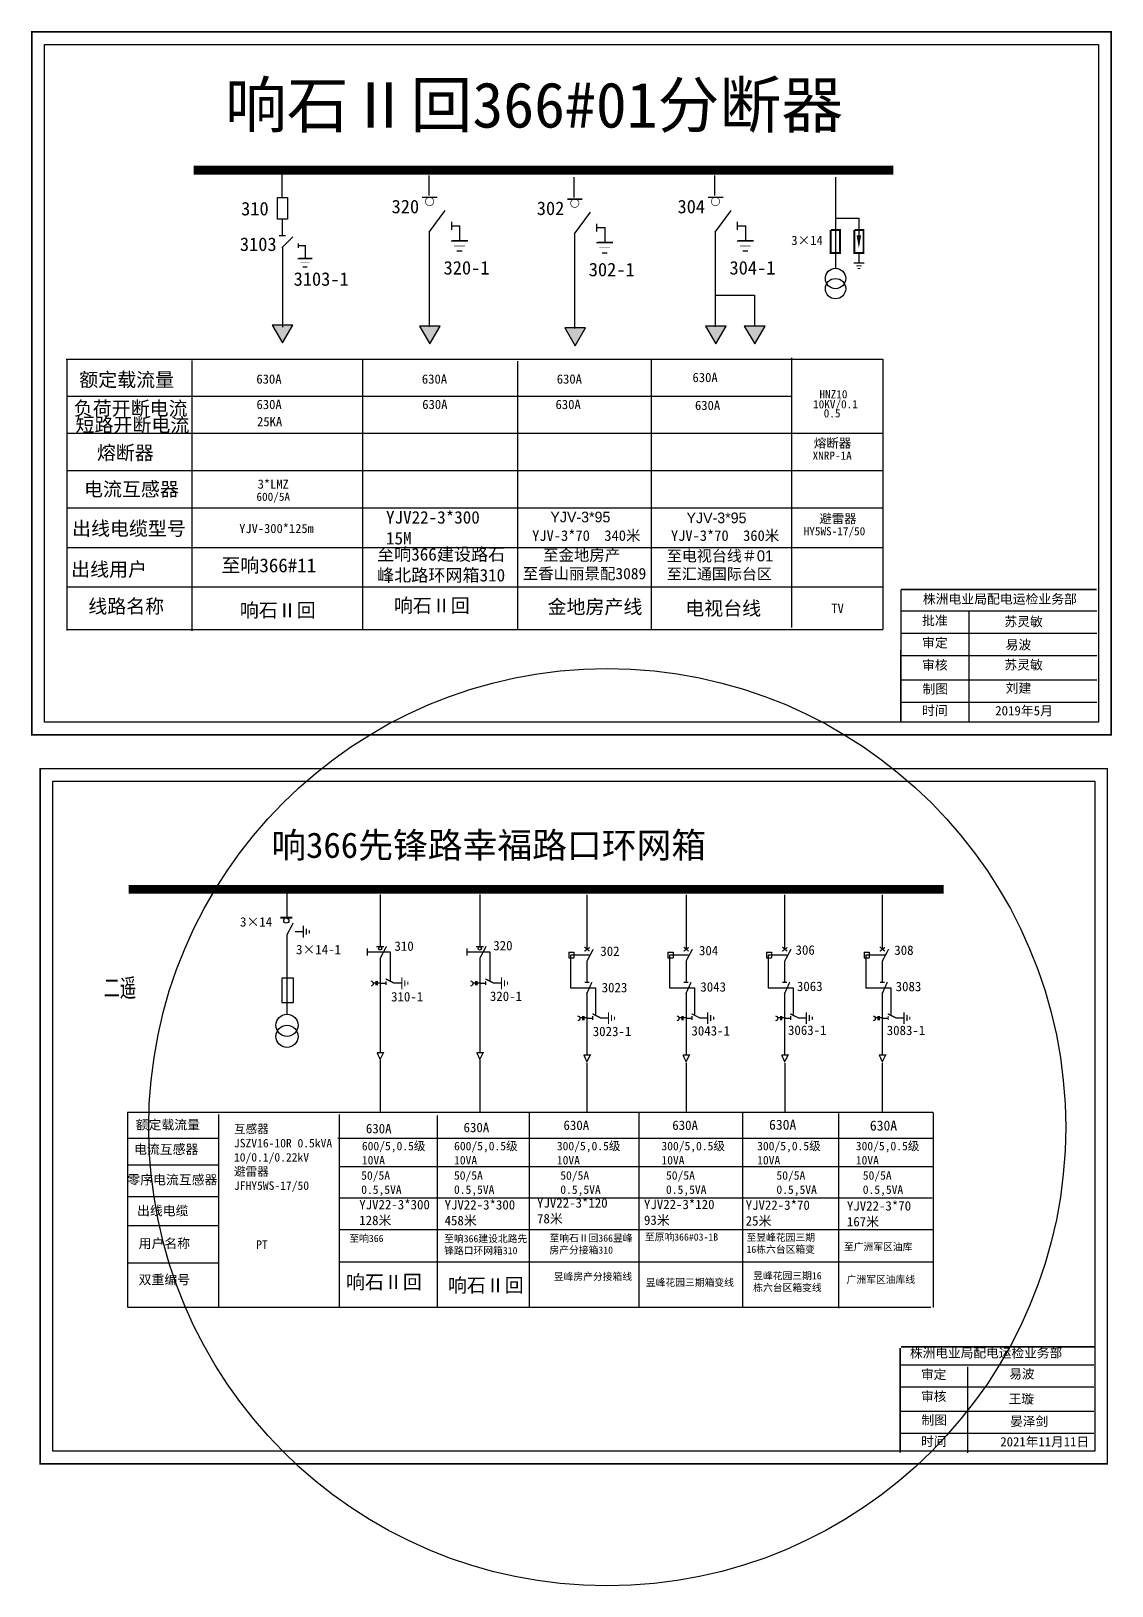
# Model space of a CAD drawing. Extents: x 464 to 583, y -18 to 37.
# Drawn here: x 504.4 to 542.5, y -17.8 to 37 of the extents above; entities that cross this region are included whole.
import ezdxf

# ---------------------------------------------------------------- set-up
doc = ezdxf.new("R2010")
doc.units = 0
doc.header["$LTSCALE"] = 0.774411
doc.linetypes.add('ACAD_ISO02W100', pattern=[15, 12, -3])
doc.linetypes.add('CENTER', pattern=[50.8, 31.75, -6.35, 6.35, -6.35])
doc.layers.get('0').update_dxf_attribs({"linetype": 'CONTINUOUS'})
for name, color, linetype in [('1', 7, 'CONTINUOUS'), ('2', 7, 'CONTINUOUS'), ('3', 7, 'CONTINUOUS')]:
    doc.layers.add(name, color=color, linetype=linetype)
doc.styles.add('HZ', font='')
doc.styles.add('hztxt_txtstyle_0.00_0_0', font='simkai.ttf')
doc.styles.add('hztxt_txtstyle_2.70_0_0', font='simkai.ttf', dxfattribs={"height": 2.7})
doc.styles.get("Standard").update_dxf_attribs({"font": '', "height": 2.5})
doc.styles.add('STYLE1', font='txt.shx', dxfattribs={"height": 2.6})
doc.styles.add('字体', font='simkai_0.ttf', dxfattribs={"height": 2.5})
doc.styles.add('宋体', font='', dxfattribs={"width": 0.65})
doc.styles.get('HZ').set_extended_font_data('SimSun')
doc.styles.get('Standard').set_extended_font_data('SimSun')
doc.styles.get('宋体').set_extended_font_data('SimSun')

# ---------------------------------------------------------------- blocks, each defined once
blk = doc.blocks.new('JD')
for points in [[(-2, 0.2), (-2, -0.2), (2, 0.2), (2, -0.2)], [(1, -1.2), (1, -0.8), (-1, -1.2), (-1, -0.8)], [(-0.5, -1.8), (-0.5, -2.2), (0.5, -1.8), (0.5, -2.2)]]:
    blk.add_trace(points)

msp = doc.modelspace()

# ---------------------------------------------------------------- hatches: boundary and pattern name
for points in [[(513.246, 26.045), (513.612, 26.678), (512.881, 26.678)], [(518.446, 26.01), (518.812, 26.643), (518.081, 26.643)], [(523.568, 25.948), (523.933, 26.581), (523.203, 26.581)], [(528.532, 26.01), (528.897, 26.643), (528.167, 26.643)], [(529.904, 26.01), (530.269, 26.643), (529.539, 26.643)]]:
    msp.add_hatch(color=0).paths.add_polyline_path(points)

# ---------------------------------------------------------------- linework, layer by layer
at = {"color": 0}
for p, q in [((513.238, 31.18), (513.238, 32.088)), ((518.417, 31.242), (518.417, 31.948)), ((523.538, 31.18), (523.538, 31.887)), ((528.502, 31.242), (528.502, 31.948)), ((518.175, 31.182), (518.703, 31.182)), ((523.296, 31.12), (523.824, 31.12)), ((528.261, 31.182), (528.789, 31.182)), ((513.237, 30.406), (513.237, 29.835)), ((519.204, 30.312), (519.204, 30.038)), ((524.325, 30.25), (524.325, 29.976)), ((529.289, 30.312), (529.289, 30.038)), ((513.135, 29.835), (513.35, 29.835)), ((513.224, 29.396), (513.61, 29.783)), ((518.422, 29.962), (518.422, 26.615)), ((523.544, 29.9), (523.544, 26.553)), ((524.332, 30.112), (524.625, 30.112)), ((524.626, 29.586), (524.626, 30.115)), ((528.508, 29.962), (528.508, 26.615)), ((513.243, 29.402), (513.243, 26.606)), ((513.797, 29.556), (513.797, 29.404)), ((513.803, 29.48), (514.054, 29.48)), ((514.055, 29.029), (514.055, 29.483)), ((524.319, 29.586), (524.643, 29.586)), ((524.327, 29.586), (524.903, 29.586)), ((524.903, 29.586), (524.37, 29.586)), ((524.703, 29.217), (524.519, 29.217)), ((524.549, 29.586), (524.702, 29.586)), ((513.792, 29.029), (514.07, 29.029)), ((513.799, 29.029), (514.293, 29.029)), ((514.293, 29.029), (513.836, 29.029)), ((514.121, 28.714), (513.963, 28.714)), ((513.989, 29.029), (514.121, 29.029)), ((505.642, 25.478), (505.642, 15.902)), ((510.044, 25.43), (510.044, 15.892)), ((516.068, 25.475), (516.068, 15.937)), ((521.543, 25.402), (521.543, 15.937)), ((526.255, 25.472), (526.255, 15.966)), ((513.397, 6.778), (513.397, 5.791)), ((516.693, 6.597), (516.693, 4.764)), ((520.208, 6.597), (520.208, 4.764)), ((523.985, 6.587), (523.985, 4.662)), ((527.482, 6.587), (527.482, 4.662)), ((530.961, 6.587), (530.961, 4.662)), ((534.404, 6.587), (534.404, 4.662)), ((513.402, 5.181), (513.402, 2.383)), ((513.697, 5.292), (513.979, 5.292)), ((523.345, 4.558), (523.525, 4.558)), ((523.345, 4.558), (523.345, 4.359)), ((523.525, 4.558), (523.525, 4.359)), ((526.843, 4.558), (527.023, 4.558)), ((526.843, 4.558), (526.843, 4.359)), ((527.023, 4.558), (527.023, 4.359)), ((530.322, 4.558), (530.502, 4.558)), ((530.322, 4.558), (530.322, 4.359)), ((530.502, 4.558), (530.502, 4.359)), ((533.765, 4.558), (533.945, 4.558)), ((533.765, 4.558), (533.765, 4.359)), ((533.945, 4.558), (533.945, 4.359)), ((516.693, 4.355), (516.693, 1.025)), ((520.208, 4.355), (520.208, 1.025)), ((523.345, 4.359), (523.525, 4.359)), ((523.985, 4.253), (523.985, 3.511)), ((526.843, 4.359), (527.023, 4.359)), ((527.482, 4.253), (527.482, 3.511)), ((530.322, 4.359), (530.502, 4.359)), ((530.961, 4.253), (530.961, 3.511)), ((533.765, 4.359), (533.945, 4.359)), ((534.404, 4.253), (534.404, 3.511)), ((516.693, 3.471), (516.9, 3.471)), ((517.171, 3.476), (517.453, 3.476)), ((520.208, 3.471), (520.416, 3.471)), ((520.686, 3.476), (520.969, 3.476)), ((523.985, 3.14), (523.985, 0.947)), ((527.482, 3.14), (527.482, 0.947)), ((530.961, 3.14), (530.961, 0.947)), ((534.404, 3.14), (534.404, 0.947)), ((523.985, 2.24), (524.192, 2.24)), ((524.463, 2.245), (524.745, 2.245)), ((527.482, 2.24), (527.689, 2.24)), ((527.96, 2.245), (528.242, 2.245)), ((530.961, 2.24), (531.169, 2.24)), ((531.439, 2.245), (531.722, 2.245)), ((534.404, 2.24), (534.612, 2.24)), ((534.882, 2.245), (535.165, 2.245)), ((511.015, -2.006), (507.804, -2.006)), ((511.003, -2.95), (507.792, -2.95)), ((511.003, -4.065), (507.792, -4.065)), ((510.991, -5.082), (507.78, -5.082)), ((511.003, -6.405), (507.791, -6.405))]:
    msp.add_line(p, q, dxfattribs=at)
for p, q in [((532.75, 31.894), (532.75, 28.663)), ((519.21, 30.173), (519.504, 30.173)), ((519.504, 29.647), (519.504, 30.177)), ((529.296, 30.173), (529.589, 30.173)), ((529.59, 29.647), (529.59, 30.177)), ((532.746, 30.443), (533.579, 30.443)), ((533.579, 30.443), (533.579, 29.834)), ((519.197, 29.647), (519.522, 29.647)), ((519.206, 29.647), (519.782, 29.647)), ((519.782, 29.647), (519.249, 29.647)), ((519.428, 29.647), (519.581, 29.647)), ((529.283, 29.647), (529.608, 29.647)), ((529.291, 29.647), (529.867, 29.647)), ((529.867, 29.647), (529.334, 29.647)), ((529.513, 29.647), (529.667, 29.647)), ((519.581, 29.279), (519.397, 29.279)), ((529.667, 29.279), (529.483, 29.279)), ((533.579, 29.194), (533.579, 28.88)), ((531.205, 25.518), (531.205, 16.01)), ((534.42, 25.478), (534.42, 15.937))]:
    msp.add_line(p, q)
at = {"color": 0, "linetype": 'Continuous'}
for p, q in [((528.506, 27.727), (529.902, 27.727)), ((529.902, 27.727), (529.902, 26.643)), ((505.642, 22.861), (514.566, 22.861)), ((507.785, -1.081), (536.184, -1.081)), ((507.798, -7.964), (507.798, -1.081)), ((521.952, -1.094), (521.952, -7.963)), ((525.82, -1.094), (525.82, -7.963)), ((536.201, -1.086), (536.201, -7.969)), ((510.986, -1.156), (510.986, -7.963)), ((515.248, -1.156), (515.248, -7.963)), ((518.704, -1.201), (518.704, -7.959)), ((529.48, -1.099), (529.48, -7.968)), ((532.86, -1.122), (532.86, -7.991)), ((515.197, -2.001), (536.193, -2.001)), ((515.248, -2.99), (536.201, -2.99)), ((515.248, -4.094), (536.166, -4.094)), ((515.248, -5.213), (536.223, -5.213)), ((515.248, -6.351), (536.193, -6.351)), ((536.12, -7.964), (507.82, -7.964)), ((535.038, -9.993), (541.864, -9.993)), ((537.407, -10.056), (537.407, -13.094)), ((535.038, -10.77), (541.864, -10.77)), ((535.038, -11.618), (541.864, -11.618)), ((535.038, -12.396), (541.864, -12.396))]:
    msp.add_line(p, q, dxfattribs=at)
at = {"linetype": 'Continuous'}
for p, q in [((505.622, 25.478), (534.42, 25.478)), ((505.642, 24.168), (531.205, 24.168)), ((514.51, 22.861), (534.42, 22.861)), ((505.642, 21.553), (534.42, 21.553)), ((505.642, 20.229), (534.42, 20.229)), ((505.642, 18.836), (534.42, 18.836)), ((505.642, 17.446), (534.42, 17.446)), ((505.642, 15.937), (534.42, 15.937))]:
    msp.add_line(p, q, dxfattribs=at)
at = {"color": 7, "linetype": 'Continuous'}
for p, q in [((535.066, 16.599), (541.968, 16.599)), ((537.461, 16.599), (537.461, 12.674)), ((535.066, 15.811), (541.968, 15.811)), ((535.066, 15.025), (541.968, 15.025)), ((535.066, 14.167), (541.968, 14.167)), ((535.066, 13.381), (541.968, 13.381))]:
    msp.add_line(p, q, dxfattribs=at)
at = {"color": 0, "linetype": 'ACAD_ISO02W100'}
for p, q in [((524.074, 4.454), (523.403, 4.454)), ((523.403, 4.454), (523.403, 3.311)), ((527.572, 4.454), (526.9, 4.454)), ((526.9, 4.454), (526.9, 3.311)), ((531.051, 4.454), (530.379, 4.454)), ((530.379, 4.454), (530.379, 3.311)), ((534.494, 4.454), (533.822, 4.454)), ((533.822, 4.454), (533.822, 3.311)), ((523.403, 3.311), (524.289, 3.311)), ((524.289, 3.311), (524.289, 2.368)), ((526.9, 3.311), (527.786, 3.311)), ((527.786, 3.311), (527.786, 2.368)), ((530.379, 3.311), (531.266, 3.311)), ((531.266, 3.311), (531.266, 2.368)), ((533.822, 3.311), (534.709, 3.311)), ((534.709, 3.311), (534.709, 2.368))]:
    msp.add_line(p, q, dxfattribs=at)
at = {"color": 0, "linetype": 'CENTER'}
for p, q in [((516.694, 0.755), (516.694, -1.086)), ((520.209, 0.755), (520.209, -1.086)), ((523.986, 0.653), (523.986, -1.076)), ((527.483, 0.653), (527.483, -1.076)), ((530.963, 0.653), (530.963, -1.076)), ((534.406, 0.653), (534.406, -1.076))]:
    msp.add_line(p, q, dxfattribs=at)
at = {"color": 7, "linetype": 'Continuous', "const_width": 0.0553}
msp.add_lwpolyline([(504.407, 37.016), (542.478, 37.016), (542.478, 12.227), (504.407, 12.227)], close=True, dxfattribs=at)
at = {"color": 7, "linetype": 'Continuous'}
msp.add_lwpolyline([(504.855, 36.568), (542.03, 36.568), (542.03, 12.675), (504.855, 12.675)], close=True, dxfattribs=at)
for points, const_width in [([(510.118, 32.142), (534.8, 32.142)], 0.322), ([(519.782, 29.647), (519.197, 29.647)], 0.0184), ([(529.867, 29.647), (529.283, 29.647)], 0.0184), ([(532.584, 30.027), (532.584, 29.215), (532.909, 29.215), (532.909, 30.027), (532.594, 30.027)], 0.0686), ([(533.417, 30.027), (533.417, 29.215), (533.742, 29.215), (533.742, 30.027), (533.427, 30.027)], 0.0686), ([(519.682, 29.463), (519.297, 29.463)], 0.0184), ([(519.581, 29.279), (519.397, 29.279)], 0.0184), ([(529.767, 29.463), (529.383, 29.463)], 0.0184), ([(529.667, 29.279), (529.483, 29.279)], 0.0184)]:
    msp.add_lwpolyline(points, dxfattribs=dict(const_width=const_width))
at = {"color": 0}
for points in [[(513.068, 31.18), (513.419, 31.18), (513.419, 30.409), (513.068, 30.409)], [(513.246, 26.045), (513.612, 26.678), (512.881, 26.678)], [(518.446, 26.01), (518.812, 26.643), (518.081, 26.643)], [(523.568, 25.948), (523.933, 26.581), (523.203, 26.581)], [(528.532, 26.01), (528.897, 26.643), (528.167, 26.643)], [(529.904, 26.01), (530.269, 26.643), (529.539, 26.643)]]:
    msp.add_lwpolyline(points, close=True, dxfattribs=at)
for points, const_width in [([(518.175, 31.182), (518.703, 31.182)], 0.0449), ([(523.296, 31.12), (523.824, 31.12)], 0.0449), ([(528.261, 31.182), (528.789, 31.182)], 0.0449), ([(524.903, 29.586), (524.319, 29.586)], 0.0184), ([(524.803, 29.401), (524.419, 29.401)], 0.0184), ([(524.703, 29.217), (524.519, 29.217)], 0.0184), ([(514.293, 29.029), (513.792, 29.029)], 0.0158), ([(514.207, 28.871), (513.878, 28.871)], 0.0158), ([(514.121, 28.714), (513.963, 28.714)], 0.0158), ([(507.82, 6.778), (536.574, 6.778)], 0.3), ([(513.172, 5.777), (513.592, 5.777)], 0.0713), ([(513.402, 5.169), (513.627, 5.595)], 0.0449), ([(516.56, 4.758), (516.825, 4.758)], 0.0449), ([(516.693, 4.344), (516.917, 4.77)], 0.0449), ([(520.076, 4.758), (520.341, 4.758)], 0.0449), ([(520.208, 4.344), (520.433, 4.77)], 0.0449), ([(523.899, 4.595), (524.082, 4.732)], 0.0449), ([(523.901, 4.745), (524.077, 4.598)], 0.0449), ([(523.985, 4.242), (524.209, 4.668)], 0.0449), ([(527.397, 4.595), (527.579, 4.732)], 0.0449), ([(527.398, 4.745), (527.574, 4.598)], 0.0449), ([(527.482, 4.242), (527.707, 4.668)], 0.0449), ([(530.876, 4.595), (531.058, 4.732)], 0.0449), ([(530.877, 4.745), (531.054, 4.598)], 0.0449), ([(530.961, 4.242), (531.186, 4.668)], 0.0449), ([(534.319, 4.595), (534.501, 4.732)], 0.0449), ([(534.321, 4.745), (534.497, 4.598)], 0.0449), ([(534.404, 4.242), (534.629, 4.668)], 0.0449), ([(516.888, 3.62), (517.188, 3.471)], 0.0449), ([(516.9, 3.54), (516.9, 3.402)], 0.0449), ([(520.404, 3.62), (520.704, 3.471)], 0.0449), ([(520.416, 3.54), (520.416, 3.402)], 0.0449), ([(523.904, 3.499), (524.07, 3.499)], 0.0449), ([(523.975, 3.085), (524.164, 3.509)], 0.0449), ([(527.401, 3.499), (527.568, 3.499)], 0.0449), ([(527.473, 3.085), (527.662, 3.509)], 0.0449), ([(530.881, 3.499), (531.047, 3.499)], 0.0449), ([(530.952, 3.085), (531.141, 3.509)], 0.0449), ([(534.324, 3.499), (534.49, 3.499)], 0.0449), ([(534.395, 3.085), (534.584, 3.509)], 0.0449), ([(524.18, 2.389), (524.48, 2.24)], 0.0449), ([(524.192, 2.309), (524.192, 2.17)], 0.0449), ([(527.678, 2.389), (527.977, 2.24)], 0.0449), ([(527.689, 2.309), (527.689, 2.17)], 0.0449), ([(531.157, 2.389), (531.457, 2.24)], 0.0449), ([(531.169, 2.309), (531.169, 2.17)], 0.0449), ([(534.6, 2.389), (534.9, 2.24)], 0.0449), ([(534.612, 2.309), (534.612, 2.17)], 0.0449), ([(516.582, 1.018), (516.811, 1.018), (516.694, 0.786), (516.585, 1.022)], 0.0449), ([(520.098, 1.018), (520.326, 1.018), (520.209, 0.786), (520.1, 1.022)], 0.0449), ([(523.874, 0.934), (524.103, 0.934), (523.986, 0.702), (523.877, 0.938)], 0.0449), ([(527.372, 0.934), (527.6, 0.934), (527.483, 0.702), (527.374, 0.938)], 0.0449), ([(530.851, 0.934), (531.08, 0.934), (530.963, 0.702), (530.854, 0.938)], 0.0449), ([(534.294, 0.934), (534.523, 0.934), (534.406, 0.702), (534.297, 0.938)], 0.0449)]:
    msp.add_lwpolyline(points, dxfattribs=dict(at, const_width=const_width))
at = {"color": 0, "const_width": 0.0224}
for points in [[(518.291, 31.034, 1), (518.582, 31.034, 1)], [(523.412, 30.973, 1), (523.704, 30.973, 1)], [(528.376, 31.034, 1), (528.668, 31.034, 1)]]:
    msp.add_lwpolyline(points, format="xyb", close=True, dxfattribs=at)
msp.add_lwpolyline([(533.579, 29.844, 0.16, 0, 0), (533.579, 29.387, 0, 0, 0)], format="xyseb")
at = {"color": 7, "linetype": 'Continuous', "const_width": 0.0553}
for points in [[(535.066, 17.35), (535.061, 12.687)], [(535.066, 17.35), (541.968, 17.35)]]:
    msp.add_lwpolyline(points, dxfattribs=at)
at = {"color": 0, "linetype": 'Continuous', "const_width": 0.0547}
msp.add_lwpolyline([(504.699, 11.032), (542.343, 11.032), (542.343, -13.479), (504.699, -13.479)], close=True, dxfattribs=at)
at = {"color": 0, "linetype": 'Continuous'}
msp.add_lwpolyline([(505.141, 10.589), (541.901, 10.589), (541.901, -13.036), (505.141, -13.036)], close=True, dxfattribs=at)
at = {"color": 0}
for points in [[(516.24, 4.69), (516.24, 4.44)], [(519.755, 4.69), (519.755, 4.44)], [(513.224, 3.631), (513.224, 2.792), (513.64, 2.792), (513.64, 3.641), (513.224, 3.641)], [(516.542, 3.473), (516.447, 3.473)], [(516.542, 3.536), (516.542, 3.399)], [(516.584, 3.536), (516.584, 3.399)], [(516.692, 3.473), (516.584, 3.473)], [(520.057, 3.473), (519.962, 3.473)], [(520.057, 3.536), (520.057, 3.399)], [(520.099, 3.536), (520.099, 3.399)], [(520.208, 3.473), (520.099, 3.473)], [(523.833, 2.242), (523.739, 2.242)], [(523.833, 2.305), (523.833, 2.168)], [(523.876, 2.305), (523.876, 2.168)], [(523.984, 2.242), (523.876, 2.242)], [(527.331, 2.242), (527.236, 2.242)], [(527.331, 2.305), (527.331, 2.168)], [(527.373, 2.305), (527.373, 2.168)], [(527.482, 2.242), (527.373, 2.242)], [(530.81, 2.242), (530.716, 2.242)], [(530.81, 2.305), (530.81, 2.168)], [(530.852, 2.305), (530.852, 2.168)], [(530.961, 2.242), (530.852, 2.242)], [(534.253, 2.242), (534.159, 2.242)], [(534.253, 2.305), (534.253, 2.168)], [(534.295, 2.305), (534.295, 2.168)], [(534.404, 2.242), (534.295, 2.242)]]:
    msp.add_lwpolyline(points, dxfattribs=at)
at = {"color": 0, "linetype": 'ACAD_ISO02W100'}
for points in [[(517.061, 3.541), (517.061, 4.565), (516.24, 4.565)], [(520.576, 3.541), (520.576, 4.565), (519.755, 4.565)]]:
    msp.add_lwpolyline(points, dxfattribs=at)
at = {"color": 0}
for points in [[(516.366, 3.55, -0.877934), (516.37, 3.368)], [(519.882, 3.55, -0.877934), (519.885, 3.368)], [(523.658, 2.319, -0.877934), (523.662, 2.137)], [(527.156, 2.319, -0.877934), (527.159, 2.137)], [(530.635, 2.319, -0.877934), (530.639, 2.137)], [(534.078, 2.319, -0.877934), (534.082, 2.137)]]:
    msp.add_lwpolyline(points, format="xyb", dxfattribs=at)
at = {"color": 0, "linetype": 'Continuous', "const_width": 0.0547}
for points in [[(535.038, -9.392), (535.034, -13.082)], [(535.068, -9.357), (541.893, -9.357)]]:
    msp.add_lwpolyline(points, dxfattribs=at)
for centre in [(532.756, 28.319), (532.756, 27.96)]:
    msp.add_circle(centre, 0.359)
at = {"color": 1, "linetype": 'Continuous'}
msp.add_circle((524.702, -1.611), 16.173, dxfattribs=at)
at = {"color": 0}
for centre, radius in [((513.382, 5.677), 0.0914), ((516.693, 4.695), 0.0576), ((520.208, 4.695), 0.0576)]:
    msp.add_circle(centre, radius, dxfattribs=at)
at = {"layer": '2', "color": 0}
for p, q in [((518.422, 29.957), (518.989, 30.714)), ((528.508, 29.957), (529.075, 30.714)), ((523.544, 29.895), (524.111, 30.653))]:
    msp.add_line(p, q, dxfattribs=at)
for centre in [(513.405, 1.984), (513.405, 1.592)]:
    msp.add_circle(centre, 0.392, dxfattribs=at)

# ---------------------------------------------------------------- block references
at = {"xscale": 0.09608598572918936, "yscale": 0.09608598571586668, "zscale": 0.09608598573288869}
msp.add_blockref('JD', (533.585, 28.865), dxfattribs=at)
at = {"color": 0, "xscale": 0.1048396576378536, "yscale": 0.1048396576378536, "zscale": 0.104839657637854, "rotation": 90}
for p in [(513.983, 5.284), (517.457, 3.468), (520.973, 3.468), (524.749, 2.237), (528.246, 2.237), (531.726, 2.237), (535.169, 2.237)]:
    msp.add_blockref('JD', p, dxfattribs=at)

# ---------------------------------------------------------------- texts
at = {"color": 0}
for s, height, p in [('310', 0.4762, (511.788, 30.544)), ('320', 0.4762, (517.096, 30.618)), ('302', 0.4762, (522.218, 30.557)), ('304', 0.4762, (527.182, 30.618)), ('3103', 0.4762, (511.745, 29.29)), ('3103-1', 0.4762, (513.64, 28.063)), ('320-1', 0.4762, (518.93, 28.459)), ('302-1', 0.4762, (524.051, 28.397)), ('304-1', 0.4762, (529.016, 28.459)), ('630A', 0.3268, (512.326, 24.611)), ('630A', 0.3268, (518.165, 24.611)), ('630A', 0.3268, (522.922, 24.611)), ('630A', 0.3268, (527.71, 24.666)), ('630A', 0.3268, (512.331, 23.715)), ('630A', 0.3268, (518.178, 23.715)), ('630A', 0.3268, (522.88, 23.715)), ('630A', 0.3268, (527.798, 23.682)), ('25KA', 0.3268, (512.349, 23.11)), ('3*LMZ', 0.3224, (512.373, 20.908)), ('YJV-300*125m', 0.32236, (511.721, 19.342))]:
    msp.add_text(s, height=height, dxfattribs=at).set_placement(p)
for s, height, p in [('3×14', 0.3268, (531.196, 29.501)), ('熔断器', 0.3224, (531.991, 22.356)), ('避雷器', 0.3224, (532.183, 19.691))]:
    msp.add_text(s, height=height).set_placement(p)
at = {"color": 0, "style": 'HZ'}
for s, height, p in [('额定载流量', 0.4902, (506.08, 24.505)), ('负荷开断电流', 0.4902, (505.886, 23.494)), ('短路开断电流', 0.4902, (505.949, 22.913)), ('熔断器', 0.4902, (506.701, 21.931)), ('电流互感器', 0.4902, (506.247, 20.646)), ('600/5A', 0.2901, (512.329, 20.479)), ('出线电缆型号', 0.4902, (505.825, 19.259)), ('出线用户', 0.4902, (505.793, 17.816)), ('至响366#11', 0.4902, (511.095, 17.958)), ('线路名称', 0.4902, (506.398, 16.515)), ('响石Ⅱ回', 0.4902, (517.179, 16.543)), ('响石Ⅱ回', 0.4902, (511.742, 16.375)), ('响石Ⅱ回', 0.4902, (515.487, -7.314)), ('响石Ⅱ回', 0.4902, (519.081, -7.427))]:
    msp.add_text(s, height=height, dxfattribs=at).set_placement(p)
at = {"style": 'HZ'}
for s, height, p in [('HNZ10', 0.2901, (532.19, 24.092)), ('10KV/0.1', 0.2901, (531.963, 23.74)), ('0.5', 0.2901, (532.339, 23.42)), ('XNRP-1A', 0.2901, (531.947, 21.927)), ('HY5WS-17/50', 0.29012, (531.633, 19.262))]:
    msp.add_text(s, height=height, dxfattribs=at).set_placement(p)
at = {"color": 0, "linetype": 'Continuous', "style": 'hztxt_txtstyle_2.70_0_0'}
for s, p in [('3×14', (511.751, 5.464)), ('310', (517.198, 4.611)), ('320', (520.684, 4.628)), ('3×14-1', (513.726, 4.489)), ('302', (524.459, 4.431)), ('304', (527.939, 4.452)), ('306', (531.346, 4.473)), ('308', (534.829, 4.467)), ('3023', (524.507, 3.149)), ('3043', (527.987, 3.171)), ('3063', (531.394, 3.192)), ('3083', (534.877, 3.186)), ('310-1', (517.078, 2.826)), ('320-1', (520.564, 2.843)), ('3023-1', (524.193, 1.603)), ('3043-1', (527.673, 1.624)), ('3063-1', (531.079, 1.645)), ('3083-1', (534.562, 1.64))]:
    msp.add_text(s, height=0.3328, dxfattribs=at).set_placement(p)
at = {"color": 0, "attachment_point": 1, "style": 'HZ'}
for s, insert, char_height, width in [('响石Ⅱ回366#01分断器', (511.219, 35.241), 1.6, 31.24444), ('{\\fKaiTi_GB2312|b0|i0|c134|p49;至金地房产}', (522.438, 18.765), 0.39972, 3.91729), ('{\\f\uffbfﾬￌ￥_GB2312|b0|i0|c134|p49;至电视台线＃01}', (526.806, 18.732), 0.38803, 3.80274), ('{\\fKaiTi_GB2312|b0|i0|c134|p49;至香山丽景配3089}', (521.72, 18.113), 0.39972, 5.31262), ('{\\fKaiTi_GB2312|b0|i0|c134|p49;至汇通国际台区}', (526.806, 18.096), 0.38803, 3.80274), ('{\\fKaiTi_GB2312|b0|i0|c134|p49;金地房产线}', (522.598, 16.986), 0.49023, 5.78477), ('{\\f\uffbfﾬￌ￥_GB2312|b0|i0|c134|p49;电视台线}', (527.456, 16.933), 0.49023, 4.8043)]:
    msp.add_mtext(s, dxfattribs=dict(at, insert=insert, char_height=char_height, width=width))
at = {"linetype": 'Continuous', "attachment_point": 1}
for s, insert, char_height, width, style in [('{\\fSimSun|b0|i0|c134|p2;YJV22-3*300\\P15M}', (516.9, 20.118), 0.442, 1.14524, 'STYLE1'), ('{\\f\uffbfﾬￌ￥_GB2312|b0|i0|c134|p49;YJV-3*95}', (522.698, 20.095), 0.3743, 2.00479, '字体'), ('{\\f\uffbfﾬￌ￥_GB2312|b0|i0|c134|p49;YJV-3*95}', (527.5, 20.066), 0.3743, 2.00479, '字体'), ('YJV-3*70  340米', (522.054, 19.441), 0.3743, 4.28269, '字体'), ('YJV-3*70  360米', (526.95, 19.441), 0.3743, 4.28269, '字体'), ('{\\fSimSun|b0|i0|c134|p2;至响366建设路石峰北路环网箱310}', (516.583, 18.814), 0.442, 4.66105, 'STYLE1')]:
    msp.add_mtext(s, dxfattribs=dict(at, insert=insert, char_height=char_height, width=width, style=style))
at = {"color": 7, "linetype": 'Continuous', "char_height": 0.33203, "attachment_point": 1, "style": '字体'}
for s, insert, width in [('株洲电业局配电运检业务部', (535.836, 17.184), 9.0776), ('{\\fKaiTi_GB2312|b0|i0|c134|p49;批准}', (535.807, 16.426), 2.59668), ('{\\fSimSun|b0|i0|c134|p2;苏灵敏}', (538.712, 16.388), 2.59668), ('\\f\uffbfﾬￌ￥_GB2312|b0|i0|c134|p49;审定', (535.807, 15.639), 2.59668), ('{\\fSimSun|b0|i0|c134|p2;易波}', (538.755, 15.569), 2.59668), ('\\f\uffbfﾬￌ￥_GB2312|b0|i0|c134|p49;审核', (535.807, 14.857), 2.59668), ('{\\fSimSun|b0|i0|c134|p2;苏灵敏}', (538.712, 14.862), 2.59668), ('\\f\uffbfﾬￌ￥_GB2312|b0|i0|c134|p49;制图', (535.825, 14.013), 2.59668), ('{\\fSimSun|b0|i0|c134|p2;刘建}', (538.755, 14.043), 2.59668), ('\\f\uffbfﾬￌ￥_GB2312|b0|i0|c134|p49;时间', (535.807, 13.251), 2.59668), ('2019{\\fSimSun|b0|i0|c134|p2;年}5{\\fSimSun|b0|i0|c134|p2;月}', (538.389, 13.244), 2.59668)]:
    msp.add_mtext(s, dxfattribs=dict(at, insert=insert, width=width))
at = {"color": 0, "linetype": 'Continuous', "attachment_point": 1}
for s, insert, char_height, width, style in [('{\\fSimSun|b0|i0|c134|p2;\\C256;响366先锋路幸福路口环网箱}', (512.852, 8.786), 0.9, 27.16927, '字体'), ('{\\fSimSun|b0|i0|c134|p2;额定载流量}', (508.069, -1.355), 0.33282, 5.36557, 'hztxt_txtstyle_2.70_0_0'), ('\\A1;{\\fSimSun|b0|i0|c134|p2;互感器\\PJSZV16-10R 0.5kVA\\P10/0.1/0.22kV\\P避雷器\\PJFHY5WS-17/50}', (511.536, -1.522), 0.29954, 5.52338, 'hztxt_txtstyle_2.70_0_0'), ('{\\fSimSun|b0|i0|c134|p2;630A}', (516.189, -1.491), 0.33282, 5.36557, 'hztxt_txtstyle_2.70_0_0'), ('{\\fSimSun|b0|i0|c134|p2;630A}', (519.635, -1.452), 0.33282, 5.36557, 'hztxt_txtstyle_2.70_0_0'), ('{\\fSimSun|b0|i0|c134|p2;630A}', (523.16, -1.374), 0.33282, 5.36557, 'hztxt_txtstyle_2.70_0_0'), ('{\\fSimSun|b0|i0|c134|p2;630A}', (526.998, -1.374), 0.33282, 5.36557, 'hztxt_txtstyle_2.70_0_0'), ('{\\fSimSun|b0|i0|c134|p2;630A}', (530.412, -1.345), 0.35272, 2.83619, 'hztxt_txtstyle_0.00_0_0'), ('{\\fSimSun|b0|i0|c134|p2;630A}', (533.968, -1.374), 0.35272, 2.83619, 'hztxt_txtstyle_0.00_0_0'), ('{\\fSimSun|b0|i0|c134|p2;电流互感器}', (508.011, -2.22), 0.33282, 5.36557, 'hztxt_txtstyle_2.70_0_0'), ('\\A1;{\\fSimSun|b0|i0|c134|p2;600/5,0.5级\\P10VA}', (516.048, -2.124), 0.29954, 5.52338, 'hztxt_txtstyle_2.70_0_0'), ('\\A1;{\\fSimSun|b0|i0|c134|p2;600/5,0.5级\\P10VA}', (519.3, -2.124), 0.29954, 5.52338, 'hztxt_txtstyle_2.70_0_0'), ('\\A1;{\\fSimSun|b0|i0|c134|p2;300/5,0.5级\\P10VA}', (522.926, -2.124), 0.29954, 5.52338, 'hztxt_txtstyle_2.70_0_0'), ('\\A1;{\\fSimSun|b0|i0|c134|p2;300/5,0.5级\\P10VA}', (526.614, -2.124), 0.29954, 5.52338, 'hztxt_txtstyle_2.70_0_0'), ('\\A1;{\\fSimSun|b0|i0|c134|p2;300/5,0.5级\\P10VA}', (529.991, -2.124), 0.29954, 5.52338, 'hztxt_txtstyle_2.70_0_0'), ('\\A1;{\\fSimSun|b0|i0|c134|p2;300/5,0.5级\\P10VA}', (533.471, -2.124), 0.29954, 5.52338, 'hztxt_txtstyle_2.70_0_0'), ('{\\fSimSun|b0|i0|c134|p2;零序电流互感器}', (507.775, -3.294), 0.33282, 5.36557, 'hztxt_txtstyle_2.70_0_0'), ('{\\fSimSun|b0|i0|c134|p2;50/5A\\P0.5,5VA}', (516.024, -3.161), 0.29954, 5.36557, 'hztxt_txtstyle_2.70_0_0'), ('{\\fSimSun|b0|i0|c134|p2;50/5A\\P0.5,5VA}', (519.297, -3.161), 0.29954, 5.36557, 'hztxt_txtstyle_2.70_0_0'), ('{\\fSimSun|b0|i0|c134|p2;50/5A\\P0.5,5VA}', (523.047, -3.161), 0.29954, 5.36557, 'hztxt_txtstyle_2.70_0_0'), ('{\\fSimSun|b0|i0|c134|p2;50/5A\\P0.5,5VA}', (526.776, -3.161), 0.29954, 5.36557, 'hztxt_txtstyle_2.70_0_0'), ('{\\fSimSun|b0|i0|c134|p2;50/5A\\P0.5,5VA}', (530.671, -3.161), 0.29954, 5.36557, 'hztxt_txtstyle_2.70_0_0'), ('{\\fSimSun|b0|i0|c134|p2;50/5A\\P0.5,5VA}', (533.717, -3.161), 0.29954, 5.36557, 'hztxt_txtstyle_2.70_0_0'), ('{\\fSimSun|b0|i0|c134|p2;出线电缆}', (508.115, -4.386), 0.33282, 5.36557, 'hztxt_txtstyle_2.70_0_0'), ('{\\fSimSun|b0|i0|c134|p2;YJV22-3*300\\P128米}', (515.956, -4.172), 0.33282, 5.36557, 'hztxt_txtstyle_2.70_0_0'), ('{\\fSimSun|b0|i0|c134|p2;YJV22-3*300\\P458米}', (518.966, -4.18), 0.33282, 5.36557, 'hztxt_txtstyle_2.70_0_0'), ('{\\fSimSun|b0|i0|c134|p2;YJV22-3*120\\P78米}', (522.227, -4.113), 0.33282, 5.36557, 'hztxt_txtstyle_2.70_0_0'), ('{\\fSimSun|b0|i0|c134|p2;YJV22-3*120\\P93米}', (525.998, -4.165), 0.33282, 5.36557, 'hztxt_txtstyle_2.70_0_0'), ('{\\fSimSun|b0|i0|c134|p2;YJV22-3*70\\P25米}', (529.586, -4.19), 0.33282, 5.36557, 'hztxt_txtstyle_2.70_0_0'), ('{\\fSimSun|b0|i0|c134|p2;YJV22-3*70\\P167米}', (533.157, -4.218), 0.33282, 5.36557, 'hztxt_txtstyle_2.70_0_0'), ('{\\fSimSun|b0|i0|c134|p2;至\\C256;响366}', (515.605, -5.404), 0.25295, 3.15275, 'hztxt_txtstyle_2.70_0_0'), ('{\\fSimSun|b0|i0|c134|p2;至\\C256;响366建设北路先锋路口环网箱310}', (518.95, -5.413), 0.25295, 3.15275, 'hztxt_txtstyle_2.70_0_0'), ('{\\fKaiTi_GB2312|b0|i0|c134|p49;至响石Ⅱ回366昱峰房产分接箱310}', (522.665, -5.393), 0.25295, 3.15275, 'hztxt_txtstyle_2.70_0_0'), ('{\\fSimSun|b0|i0|c134|p2;至\\C256;原响366#03-1B}', (526.031, -5.355), 0.25295, 3.1109, 'hztxt_txtstyle_2.70_0_0'), ('{\\fSimSun|b0|i0|c134|p2;至\\C256;昱峰花园三期16栋六台区箱变}', (529.615, -5.368), 0.25295, 2.66764, 'hztxt_txtstyle_2.70_0_0'), ('{\\fSimSun|b0|i0|c134|p2;用户名称}', (508.172, -5.54), 0.33282, 5.36557, 'hztxt_txtstyle_2.70_0_0'), ('{\\fSimSun|b0|i0|c134|p2;PT}', (512.32, -5.599), 0.30072, 2.33958, 'hztxt_txtstyle_0.00_0_0'), ('{\\fSimSun|b0|i0|c134|p2;至\\C256;广洲军区油库}', (533.053, -5.698), 0.25295, 3.1109, 'hztxt_txtstyle_2.70_0_0'), ('{\\fSimSun|b0|i0|c134|p2;双重编号}', (508.172, -6.817), 0.33282, 5.36557, 'hztxt_txtstyle_2.70_0_0'), ('{\\fKaiTi_GB2312|b0|i0|c134|p49;昱峰房产分接箱线}', (522.82, -6.748), 0.25295, 3.15275, 'hztxt_txtstyle_2.70_0_0'), ('{\\fSimSun|b0|i0|c134|p2;\\C256;昱峰花园三期箱变\\C0;线}', (526.067, -6.957), 0.25295, 3.1109, 'hztxt_txtstyle_2.70_0_0'), ('{\\fSimSun|b0|i0|c134|p2;\\C256;昱峰花园三期16栋六台区箱变\\C0;线}', (529.852, -6.72), 0.25295, 2.64127, 'hztxt_txtstyle_2.70_0_0'), ('{\\fSimSun|b0|i0|c134|p2;\\C256;广洲军区油库线}', (533.147, -6.853), 0.25295, 3.1109, 'hztxt_txtstyle_2.70_0_0'), ('株洲电业局配电运检业务部', (535.379, -9.403), 0.32832, 8.97604, '字体'), ('\\f\uffbfﾬￌﾣﾤ_GB2312|b0|i0|c134|p49;审定', (535.771, -10.163), 0.32832, 2.56763, '字体'), ('易波', (538.882, -10.144), 0.3283, 2.56763, '字体'), ('\\f\uffbfﾬￌﾣﾤ_GB2312|b0|i0|c134|p49;审核', (535.771, -10.937), 0.32832, 2.56763, '字体'), ('王璇', (538.865, -11.025), 0.3283, 2.56763, '字体'), ('\\f\uffbfﾬￌﾣﾤ_GB2312|b0|i0|c134|p49;制图', (535.789, -11.771), 0.32832, 2.56763, '字体'), ('晏泽剑', (538.914, -11.815), 0.3283, 2.56763, '字体'), ('\\f\uffbfﾬￌﾣﾤ_GB2312|b0|i0|c134|p49;时间', (535.771, -12.524), 0.32832, 2.56763, '字体'), ('2021{\\fSimSun|b0|i0|c134|p2;年}11{\\fSimSun|b0|i0|c134|p2;月11日}', (538.57, -12.537), 0.32832, 4.80244, '字体')]:
    msp.add_mtext(s, dxfattribs=dict(at, insert=insert, char_height=char_height, width=width, style=style))
at = {"layer": '1'}
msp.add_text('TV', height=0.3224, dxfattribs=at).set_placement((532.609, 16.526))
at = {"layer": '3', "color": 0, "style": '宋体', "width": 0.65}
msp.add_text('二遥', height=0.643, dxfattribs=at).set_placement((506.943, 2.984, -0.009))

doc.saveas('drawing.dxf')
